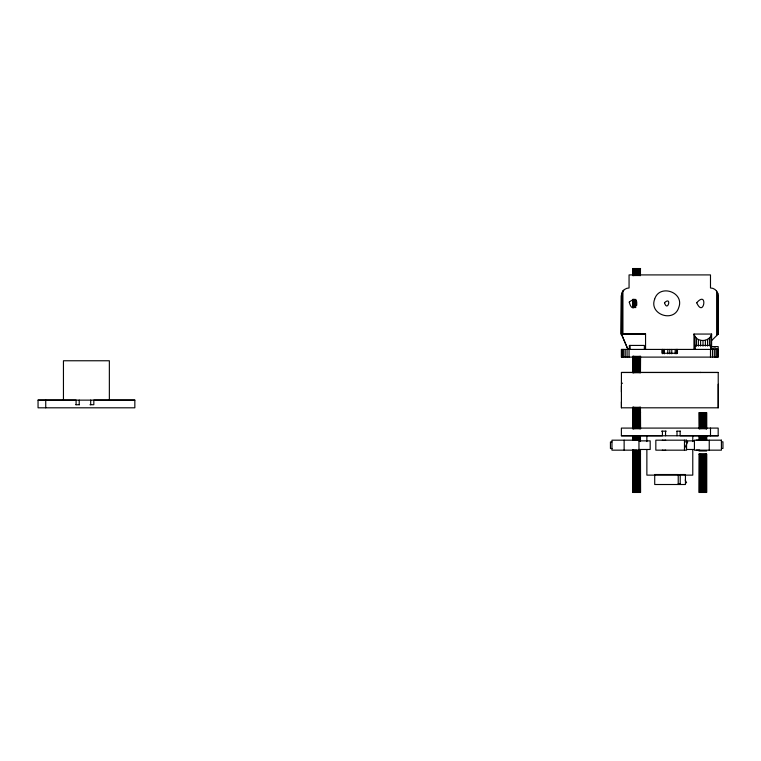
<?xml version="1.0" encoding="UTF-8"?>
<svg xmlns="http://www.w3.org/2000/svg" width="761" height="761" viewBox="0 0 761 761"><rect width="100%" height="100%" fill="white"/><g stroke="black" fill="none" stroke-linecap="round" stroke-linejoin="round"><path stroke-width="1.14" d="M621.423 392.02L621.423 385.903M621.423 402.845L621.433 407.81L718.222 407.81L718.222 384.257M645.556 349.423L645.556 333.822L622.917 333.822L621.832 334.869L627.939 349.423L621.376 334.06L621.376 295.649C621.347 291.539 624.952 287.943 629.062 287.972L629.062 274.911L710.489 274.911L710.489 287.972C714.608 287.943 718.203 291.539 718.175 295.649L718.175 334.06L711.602 340.633M693.975 334.06C696.058 342.621 709.575 342.65 711.602 334.06L693.975 334.06L693.975 349.423M684.481 448.438L687.716 441.827L684.481 441.827M622.403 291.805L623.63 290.217M621.376 295.649L620.919 334.06L621.832 335.106L622.917 334.06L645.556 334.06M700.139 372.471L700.938 372.471M640.581 268.538L632.905 268.538L632.905 275.644M718.175 295.649L718.175 334.06M711.259 346.578L718.175 346.578L718.175 357.109L621.376 357.109L621.376 349.423L718.175 349.423L715.007 347.91L711.602 348.662M627.939 349.175L629.347 349.175M644.367 349.175L645.556 349.175M621.433 407.81L621.423 372.471L718.222 372.471L718.222 407.81M621.423 372.471L718.222 372.471M621.423 383.221L622.555 383.221M89.988 404.738L93.822 404.719L93.822 400.105L134.84 400.124L134.84 407.81L38.05 407.81L38.05 400.124L76.09 400.105L76.09 404.719M38.05 400.124L134.84 400.124M75.824 404.738L79.363 404.738M632.905 412.576L640.581 412.576M661.518 431.164L666.236 431.164M676.862 431.164L680.401 431.164M680.144 431.183L680.144 435.787L718.175 435.777L718.175 428.091L621.385 428.091L621.385 435.777L662.412 435.787L662.412 431.183M621.385 435.777L718.175 435.777M633.666 440.181L637.043 440.181M662.346 440.181L663.126 440.181M664.819 440.181L665.666 440.181M696.344 440.181L699.72 440.181M638.964 440.866L650.179 440.866L650.179 449.475L638.964 449.475M686.565 440.866L694.422 440.866M611.968 441.913L610.436 441.913L610.436 448.514L611.968 448.514M721.409 441.827L722.95 441.827L722.95 448.438L721.409 448.438M686.565 449.475L694.422 449.475M633.666 450.16L637.043 450.17M662.346 450.17L663.126 450.17M664.819 450.17L665.666 450.17M696.344 450.16L699.72 450.17M632.905 450.988L640.581 450.988M698.969 450.988L706.655 450.988M632.905 454.06L640.581 454.06M698.969 454.06L706.655 454.06L706.655 492.462L698.969 492.462L699.102 454.06M678.222 475.216L680.22 475.216M678.222 483.815L680.22 483.815M685.214 480.029L686.593 482.864M621.423 401.798L621.433 402.721M717.918 349.423L717.918 357.109M717.728 293.204L717.728 334.507M717.147 349.423L717.147 357.109M716.634 291.149L716.634 335.601M715.93 349.423L715.93 357.109M714.332 349.423L714.332 357.109M712.486 349.423L712.486 357.109M711.602 334.06L711.602 349.423M710.888 335.896L710.888 349.423M710.774 349.423L710.774 345.427L694.793 345.427L694.793 349.423M710.489 349.423L710.489 357.109M710.498 428.091L710.498 435.777M709.461 337.836L709.509 345.951M709.242 440.181L709.242 450.16M707.578 339.339L707.578 346.065M706.655 428.871L706.655 412.576L698.969 412.576L699.102 428.871M706.655 435.853L706.655 440.505M706.522 412.576L706.522 428.871M706.522 435.853L706.522 440.505M706.522 454.06L706.522 492.462M706.141 412.576L706.141 428.871M706.141 435.853L706.141 440.505M706.141 454.06L706.141 492.462M705.523 412.576L705.523 428.871M705.523 435.853L705.523 440.505M705.523 454.06L705.523 492.462M705.38 340.31L705.38 346.008M704.734 412.576L704.734 428.871M704.734 435.853L704.734 440.505M704.734 454.06L704.734 492.462M703.801 412.576L703.801 428.871M703.801 435.853L703.801 440.505M703.801 454.06L703.801 492.462M703.002 340.671L703.002 346.141M702.812 412.576L702.812 428.871M702.812 435.853L702.812 440.505M702.812 454.06L702.812 492.462M701.813 412.576L701.813 428.871M701.813 435.853L701.813 440.505M701.813 454.06L701.813 492.462M700.891 412.576L700.891 428.871M700.891 435.853L700.891 440.505M700.891 454.06L700.891 492.462M700.605 340.405L700.605 346.036M700.101 412.576L700.101 428.871M700.101 435.853L700.101 440.505M700.101 454.06L700.101 492.462M699.483 412.576L699.483 428.871M699.483 435.853L699.483 440.505M699.483 454.06L699.483 492.462M698.969 435.853L699.102 440.505M698.36 339.52L698.36 346.122M696.429 338.103L696.429 346.027M696.163 345.427L696.163 345.951M694.926 336.219L694.926 349.423M692.776 435.777L692.776 441.561M692.776 449.665L692.776 475.13L646.869 475.13L646.869 449.665M684.481 440.181L684.481 450.17M680.22 484.51L680.22 474.522L685.442 474.522L685.442 484.51L654.717 484.51L654.717 474.522L678.222 474.522L678.222 484.51M677.461 349.423L677.461 353.266L662.099 353.266L662.099 349.423M677.195 349.423L677.195 353.266M677.005 431.183L677.005 435.787M676.748 349.423L676.748 353.808M676.434 349.423L676.434 353.266M675.159 349.423L675.159 353.808M671.773 349.423L671.773 353.808M669.775 349.423L669.775 353.808M667.787 349.423L667.787 353.808M665.542 431.183L665.542 435.787M664.401 349.423L664.401 353.808M663.126 349.423L663.126 353.266M662.812 349.423L662.812 353.808M662.355 349.423L662.355 353.266M646.869 435.777L646.869 441.561M644.367 349.423L644.367 345.427L629.347 345.427L629.347 349.423M640.458 268.538L640.458 275.644M640.581 356.215L640.458 372.795M640.458 407.154L640.581 428.871M640.458 435.596L640.458 441.523M640.458 449.808L640.581 492.462L632.905 492.462L632.905 449.808M640.068 268.538L640.068 275.644M640.068 356.215L640.068 372.795M640.068 407.154L640.068 428.871M640.068 435.853L640.068 440.505M640.068 450.997L640.068 492.462M639.459 268.538L639.459 275.644M639.459 356.215L639.459 372.795M639.459 407.154L639.459 428.871M639.459 435.853L639.459 440.505M639.459 450.997L639.459 492.462M638.669 268.538L638.669 275.644M638.669 356.215L638.669 372.795M638.669 407.154L638.669 428.871M638.669 435.853L638.669 440.505M638.669 450.997L638.669 492.462M637.737 268.538L637.737 275.644M637.737 356.215L637.737 372.795M637.737 407.154L637.737 428.871M637.737 435.853L637.737 440.505M637.737 450.997L637.737 492.462M636.748 268.538L636.748 275.644M636.748 301.708L636.748 305.266M636.748 356.215L636.748 372.795M636.748 407.154L636.748 428.871M636.748 435.853L636.748 440.505M636.748 450.997L636.748 492.462M635.749 268.538L635.749 275.644M635.749 299.339L635.749 307.634M635.749 356.215L635.749 372.795M635.749 407.154L635.749 428.871M635.749 435.853L635.749 440.505M635.749 450.997L635.749 492.462M634.826 268.538L634.826 275.644M634.826 299.339L634.826 307.634M634.826 356.215L634.826 372.795M634.826 407.154L634.826 428.871M634.826 435.853L634.826 440.505M634.826 450.997L634.826 492.462M634.027 268.538L634.027 275.644M634.027 299.339L634.027 307.634M634.027 356.215L634.027 372.795M634.027 407.154L634.027 428.871M634.027 435.853L634.027 440.505M634.027 450.997L634.027 492.462M633.418 268.538L633.418 275.644M633.418 299.339L633.418 307.634M633.418 356.215L633.418 372.795M633.418 407.154L633.418 428.871M633.418 435.596L633.418 440.505M633.418 449.808L633.418 492.462M633.038 268.538L633.038 275.644M633.038 299.339L633.038 307.634M633.038 356.215L633.038 372.795M633.038 407.154L633.038 428.871M633.038 435.596L633.038 440.505M633.038 449.808L633.038 492.462M632.905 299.339L632.905 307.634M632.905 356.215L632.905 372.795M632.905 407.154L632.905 428.871M632.905 435.596L632.905 440.505M630.118 345.427L630.118 349.423M629.062 349.423L629.062 357.109M627.074 349.423L627.074 357.109M625.219 349.423L625.219 357.109M624.134 440.181L624.134 450.16M623.63 349.423L623.63 357.109M622.917 291.149L622.917 334.06M622.412 349.423L622.412 357.109M621.832 293.204L621.832 335.106M621.642 349.423L621.642 357.109M109.356 400.124L109.356 360.762L63.448 360.762L63.448 400.124M90.683 400.105L90.683 404.719M79.22 400.105L79.22 404.719M45.736 400.124L45.736 407.81M696.705 302.764C703.896 318.707 708.263 289.627 696.705 302.764M664.477 302.735C667.625 312.771 672.22 295.61 664.477 302.735M629.261 302.098C633.533 319.059 642.95 291.216 629.261 302.098M654.641 299.197C648.753 314.493 674.046 323.159 678.774 307.463C684.662 292.167 659.368 283.501 654.641 299.197M638.964 440.181L611.968 440.181L611.968 450.16L638.964 450.16L638.964 440.181M686.565 440.181L655.83 440.181L655.83 450.17L686.565 450.17L686.565 440.181M721.409 440.181L694.422 440.181L694.422 450.16L721.409 450.16L721.409 440.181"/></g></svg>
